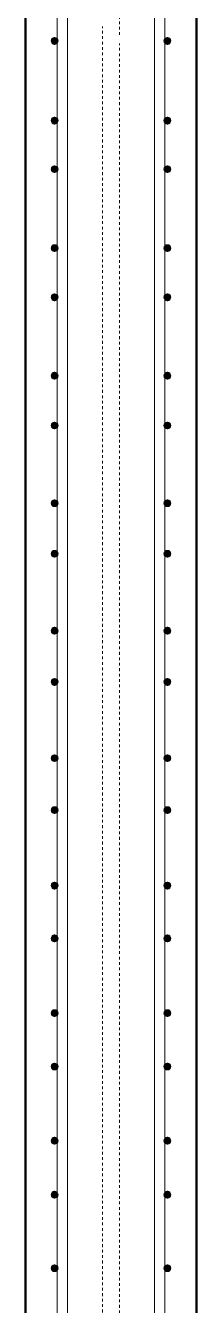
# Model space of a CAD drawing. Header units: millimetres. Extents: x -3132 to 16275, y -2723 to 21287.
# Drawn here: x 9583 to 9783, y 5003 to 6499 of the extents above; entities that cross this region are included whole.
import ezdxf

# ---------------------------------------------------------------- set-up
doc = ezdxf.new("R2010")
doc.units = ezdxf.units.MM
doc.linetypes.add('Dash', pattern=[6.36, 3.18, -3.18])
doc.layers.add('A-WALL', color=113, linetype='Continuous', lineweight=25)
doc.layers.add('S-RBAR', color=171, linetype='Continuous', lineweight=18)

msp = doc.modelspace()

# ---------------------------------------------------------------- hatches: boundary and pattern name
at = {"layer": 'S-RBAR'}
for points in [[(9616.7, 6477), (9620.7, 6481), (9616.7, 6485), (9612.7, 6481)], [(9616.7, 6477), (9620.7, 6481), (9616.7, 6485), (9612.7, 6481)], [(9748.7, 6477), (9752.7, 6481), (9748.7, 6485), (9744.7, 6481)], [(9748.7, 6477), (9752.7, 6481), (9748.7, 6485), (9744.7, 6481)], [(9616.7, 6383.9), (9620.7, 6387.9), (9616.7, 6391.9), (9612.7, 6387.9)], [(9748.7, 6383.9), (9752.7, 6387.9), (9748.7, 6391.9), (9744.7, 6387.9)], [(9616.7, 6327.2), (9620.7, 6331.2), (9616.7, 6335.2), (9612.7, 6331.2)], [(9616.7, 6327.2), (9620.7, 6331.2), (9616.7, 6335.2), (9612.7, 6331.2)], [(9748.7, 6327.2), (9752.7, 6331.2), (9748.7, 6335.2), (9744.7, 6331.2)], [(9748.7, 6327.2), (9752.7, 6331.2), (9748.7, 6335.2), (9744.7, 6331.2)], [(9616.7, 6234.9), (9620.7, 6238.9), (9616.7, 6242.9), (9612.7, 6238.9)], [(9748.7, 6234.9), (9752.7, 6238.9), (9748.7, 6242.9), (9744.7, 6238.9)], [(9616.7, 6177.4), (9620.7, 6181.4), (9616.7, 6185.4), (9612.7, 6181.4)], [(9616.7, 6177.4), (9620.7, 6181.4), (9616.7, 6185.4), (9612.7, 6181.4)], [(9748.7, 6177.4), (9752.7, 6181.4), (9748.7, 6185.4), (9744.7, 6181.4)], [(9748.7, 6177.4), (9752.7, 6181.4), (9748.7, 6185.4), (9744.7, 6181.4)], [(9616.7, 6085.8), (9620.7, 6089.8), (9616.7, 6093.8), (9612.7, 6089.8)], [(9748.7, 6085.8), (9752.7, 6089.8), (9748.7, 6093.8), (9744.7, 6089.8)], [(9616.7, 6027.6), (9620.7, 6031.6), (9616.7, 6035.6), (9612.7, 6031.6)], [(9616.7, 6027.6), (9620.7, 6031.6), (9616.7, 6035.6), (9612.7, 6031.6)], [(9748.7, 6027.6), (9752.7, 6031.6), (9748.7, 6035.6), (9744.7, 6031.6)], [(9748.7, 6027.6), (9752.7, 6031.6), (9748.7, 6035.6), (9744.7, 6031.6)], [(9616.7, 5936.8), (9620.7, 5940.8), (9616.7, 5944.8), (9612.7, 5940.8)], [(9748.7, 5936.8), (9752.7, 5940.8), (9748.7, 5944.8), (9744.7, 5940.8)], [(9616.7, 5877.7), (9620.7, 5881.7), (9616.7, 5885.7), (9612.7, 5881.7)], [(9616.7, 5877.7), (9620.7, 5881.7), (9616.7, 5885.7), (9612.7, 5881.7)], [(9748.7, 5877.7), (9752.7, 5881.7), (9748.7, 5885.7), (9744.7, 5881.7)], [(9748.7, 5877.7), (9752.7, 5881.7), (9748.7, 5885.7), (9744.7, 5881.7)], [(9616.7, 5787.8), (9620.7, 5791.8), (9616.7, 5795.8), (9612.7, 5791.8)], [(9748.7, 5787.8), (9752.7, 5791.8), (9748.7, 5795.8), (9744.7, 5791.8)], [(9616.7, 5727.9), (9620.7, 5731.9), (9616.7, 5735.9), (9612.7, 5731.9)], [(9616.7, 5727.9), (9620.7, 5731.9), (9616.7, 5735.9), (9612.7, 5731.9)], [(9748.7, 5727.9), (9752.7, 5731.9), (9748.7, 5735.9), (9744.7, 5731.9)], [(9748.7, 5727.9), (9752.7, 5731.9), (9748.7, 5735.9), (9744.7, 5731.9)], [(9616.7, 5638.8), (9620.7, 5642.8), (9616.7, 5646.8), (9612.7, 5642.8)], [(9748.7, 5638.8), (9752.7, 5642.8), (9748.7, 5646.8), (9744.7, 5642.8)], [(9616.7, 5578.1), (9620.7, 5582.1), (9616.7, 5586.1), (9612.7, 5582.1)], [(9616.7, 5578.1), (9620.7, 5582.1), (9616.7, 5586.1), (9612.7, 5582.1)], [(9748.7, 5578.1), (9752.7, 5582.1), (9748.7, 5586.1), (9744.7, 5582.1)], [(9748.7, 5578.1), (9752.7, 5582.1), (9748.7, 5586.1), (9744.7, 5582.1)], [(9616.7, 5489.8), (9620.7, 5493.8), (9616.7, 5497.8), (9612.7, 5493.8)], [(9748.7, 5489.8), (9752.7, 5493.8), (9748.7, 5497.8), (9744.7, 5493.8)], [(9616.7, 5428.2), (9620.7, 5432.2), (9616.7, 5436.2), (9612.7, 5432.2)], [(9616.7, 5428.2), (9620.7, 5432.2), (9616.7, 5436.2), (9612.7, 5432.2)], [(9748.7, 5428.2), (9752.7, 5432.2), (9748.7, 5436.2), (9744.7, 5432.2)], [(9748.7, 5428.2), (9752.7, 5432.2), (9748.7, 5436.2), (9744.7, 5432.2)], [(9616.7, 5340.8), (9620.7, 5344.8), (9616.7, 5348.8), (9612.7, 5344.8)], [(9748.7, 5340.8), (9752.7, 5344.8), (9748.7, 5348.8), (9744.7, 5344.8)], [(9616.7, 5278.4), (9620.7, 5282.4), (9616.7, 5286.4), (9612.7, 5282.4)], [(9616.7, 5278.4), (9620.7, 5282.4), (9616.7, 5286.4), (9612.7, 5282.4)], [(9748.7, 5278.4), (9752.7, 5282.4), (9748.7, 5286.4), (9744.7, 5282.4)], [(9748.7, 5278.4), (9752.7, 5282.4), (9748.7, 5286.4), (9744.7, 5282.4)], [(9616.7, 5191.7), (9620.7, 5195.7), (9616.7, 5199.7), (9612.7, 5195.7)], [(9748.7, 5191.7), (9752.7, 5195.7), (9748.7, 5199.7), (9744.7, 5195.7)], [(9616.7, 5128.6), (9620.7, 5132.6), (9616.7, 5136.6), (9612.7, 5132.6)], [(9616.7, 5128.6), (9620.7, 5132.6), (9616.7, 5136.6), (9612.7, 5132.6)], [(9748.7, 5128.6), (9752.7, 5132.6), (9748.7, 5136.6), (9744.7, 5132.6)], [(9748.7, 5128.6), (9752.7, 5132.6), (9748.7, 5136.6), (9744.7, 5132.6)], [(9616.7, 5042.7), (9620.7, 5046.7), (9616.7, 5050.7), (9612.7, 5046.7)], [(9748.7, 5042.7), (9752.7, 5046.7), (9748.7, 5050.7), (9744.7, 5046.7)]]:
    msp.add_hatch(color=256, dxfattribs=at).paths.add_polyline_path(points)
h = msp.add_hatch(color=256, dxfattribs=at)
edge = h.paths.add_edge_path()
edge.add_arc((9616.7, 6481), 4, 0, 360)
h = msp.add_hatch(color=256, dxfattribs=at)
edge = h.paths.add_edge_path()
edge.add_arc((9616.7, 6481), 4, 0, 360)
h = msp.add_hatch(color=256, dxfattribs=at)
edge = h.paths.add_edge_path()
edge.add_arc((9748.7, 6481), 4, 0, 360)
h = msp.add_hatch(color=256, dxfattribs=at)
edge = h.paths.add_edge_path()
edge.add_arc((9748.7, 6481), 4, 0, 360)
h = msp.add_hatch(color=256, dxfattribs=at)
edge = h.paths.add_edge_path()
edge.add_arc((9616.7, 6387.9), 4, 0, 360)
h = msp.add_hatch(color=256, dxfattribs=at)
edge = h.paths.add_edge_path()
edge.add_arc((9748.7, 6387.9), 4, 0, 360)
h = msp.add_hatch(color=256, dxfattribs=at)
edge = h.paths.add_edge_path()
edge.add_arc((9616.7, 6331.2), 4, 0, 360)
h = msp.add_hatch(color=256, dxfattribs=at)
edge = h.paths.add_edge_path()
edge.add_arc((9616.7, 6331.2), 4, 0, 360)
h = msp.add_hatch(color=256, dxfattribs=at)
edge = h.paths.add_edge_path()
edge.add_arc((9748.7, 6331.2), 4, 0, 360)
h = msp.add_hatch(color=256, dxfattribs=at)
edge = h.paths.add_edge_path()
edge.add_arc((9748.7, 6331.2), 4, 0, 360)
h = msp.add_hatch(color=256, dxfattribs=at)
edge = h.paths.add_edge_path()
edge.add_arc((9616.7, 6238.9), 4, 0, 360)
h = msp.add_hatch(color=256, dxfattribs=at)
edge = h.paths.add_edge_path()
edge.add_arc((9748.7, 6238.9), 4, 0, 360)
h = msp.add_hatch(color=256, dxfattribs=at)
edge = h.paths.add_edge_path()
edge.add_arc((9616.7, 6181.4), 4, 0, 360)
h = msp.add_hatch(color=256, dxfattribs=at)
edge = h.paths.add_edge_path()
edge.add_arc((9616.7, 6181.4), 4, 0, 360)
h = msp.add_hatch(color=256, dxfattribs=at)
edge = h.paths.add_edge_path()
edge.add_arc((9748.7, 6181.4), 4, 0, 360)
h = msp.add_hatch(color=256, dxfattribs=at)
edge = h.paths.add_edge_path()
edge.add_arc((9748.7, 6181.4), 4, 0, 360)
h = msp.add_hatch(color=256, dxfattribs=at)
edge = h.paths.add_edge_path()
edge.add_arc((9616.7, 6089.8), 4, 0, 360)
h = msp.add_hatch(color=256, dxfattribs=at)
edge = h.paths.add_edge_path()
edge.add_arc((9748.7, 6089.8), 4, 0, 360)
h = msp.add_hatch(color=256, dxfattribs=at)
edge = h.paths.add_edge_path()
edge.add_arc((9616.7, 6031.6), 4, 0, 360)
h = msp.add_hatch(color=256, dxfattribs=at)
edge = h.paths.add_edge_path()
edge.add_arc((9616.7, 6031.6), 4, 0, 360)
h = msp.add_hatch(color=256, dxfattribs=at)
edge = h.paths.add_edge_path()
edge.add_arc((9748.7, 6031.6), 4, 0, 360)
h = msp.add_hatch(color=256, dxfattribs=at)
edge = h.paths.add_edge_path()
edge.add_arc((9748.7, 6031.6), 4, 0, 360)
h = msp.add_hatch(color=256, dxfattribs=at)
edge = h.paths.add_edge_path()
edge.add_arc((9616.7, 5940.8), 4, 0, 360)
h = msp.add_hatch(color=256, dxfattribs=at)
edge = h.paths.add_edge_path()
edge.add_arc((9748.7, 5940.8), 4, 0, 360)
h = msp.add_hatch(color=256, dxfattribs=at)
edge = h.paths.add_edge_path()
edge.add_arc((9616.7, 5881.7), 4, 0, 360)
h = msp.add_hatch(color=256, dxfattribs=at)
edge = h.paths.add_edge_path()
edge.add_arc((9616.7, 5881.7), 4, 0, 360)
h = msp.add_hatch(color=256, dxfattribs=at)
edge = h.paths.add_edge_path()
edge.add_arc((9748.7, 5881.7), 4, 0, 360)
h = msp.add_hatch(color=256, dxfattribs=at)
edge = h.paths.add_edge_path()
edge.add_arc((9748.7, 5881.7), 4, 0, 360)
h = msp.add_hatch(color=256, dxfattribs=at)
edge = h.paths.add_edge_path()
edge.add_arc((9616.7, 5791.8), 4, 0, 360)
h = msp.add_hatch(color=256, dxfattribs=at)
edge = h.paths.add_edge_path()
edge.add_arc((9748.7, 5791.8), 4, 0, 360)
h = msp.add_hatch(color=256, dxfattribs=at)
edge = h.paths.add_edge_path()
edge.add_arc((9616.7, 5731.9), 4, 0, 360)
h = msp.add_hatch(color=256, dxfattribs=at)
edge = h.paths.add_edge_path()
edge.add_arc((9616.7, 5731.9), 4, 0, 360)
h = msp.add_hatch(color=256, dxfattribs=at)
edge = h.paths.add_edge_path()
edge.add_arc((9748.7, 5731.9), 4, 0, 360)
h = msp.add_hatch(color=256, dxfattribs=at)
edge = h.paths.add_edge_path()
edge.add_arc((9748.7, 5731.9), 4, 0, 360)
h = msp.add_hatch(color=256, dxfattribs=at)
edge = h.paths.add_edge_path()
edge.add_arc((9616.7, 5642.8), 4, 0, 360)
h = msp.add_hatch(color=256, dxfattribs=at)
edge = h.paths.add_edge_path()
edge.add_arc((9748.7, 5642.8), 4, 0, 360)
h = msp.add_hatch(color=256, dxfattribs=at)
edge = h.paths.add_edge_path()
edge.add_arc((9616.7, 5582.1), 4, 0, 360)
h = msp.add_hatch(color=256, dxfattribs=at)
edge = h.paths.add_edge_path()
edge.add_arc((9616.7, 5582.1), 4, 0, 360)
h = msp.add_hatch(color=256, dxfattribs=at)
edge = h.paths.add_edge_path()
edge.add_arc((9748.7, 5582.1), 4, 0, 360)
h = msp.add_hatch(color=256, dxfattribs=at)
edge = h.paths.add_edge_path()
edge.add_arc((9748.7, 5582.1), 4, 0, 360)
h = msp.add_hatch(color=256, dxfattribs=at)
edge = h.paths.add_edge_path()
edge.add_arc((9616.7, 5493.8), 4, 0, 360)
h = msp.add_hatch(color=256, dxfattribs=at)
edge = h.paths.add_edge_path()
edge.add_arc((9748.7, 5493.8), 4, 0, 360)
h = msp.add_hatch(color=256, dxfattribs=at)
edge = h.paths.add_edge_path()
edge.add_arc((9616.7, 5432.2), 4, 0, 360)
h = msp.add_hatch(color=256, dxfattribs=at)
edge = h.paths.add_edge_path()
edge.add_arc((9616.7, 5432.2), 4, 0, 360)
h = msp.add_hatch(color=256, dxfattribs=at)
edge = h.paths.add_edge_path()
edge.add_arc((9748.7, 5432.2), 4, 0, 360)
h = msp.add_hatch(color=256, dxfattribs=at)
edge = h.paths.add_edge_path()
edge.add_arc((9748.7, 5432.2), 4, 0, 360)
h = msp.add_hatch(color=256, dxfattribs=at)
edge = h.paths.add_edge_path()
edge.add_arc((9616.7, 5344.8), 4, 0, 360)
h = msp.add_hatch(color=256, dxfattribs=at)
edge = h.paths.add_edge_path()
edge.add_arc((9748.7, 5344.8), 4, 0, 360)
h = msp.add_hatch(color=256, dxfattribs=at)
edge = h.paths.add_edge_path()
edge.add_arc((9616.7, 5282.4), 4, 0, 360)
h = msp.add_hatch(color=256, dxfattribs=at)
edge = h.paths.add_edge_path()
edge.add_arc((9616.7, 5282.4), 4, 0, 360)
h = msp.add_hatch(color=256, dxfattribs=at)
edge = h.paths.add_edge_path()
edge.add_arc((9748.7, 5282.4), 4, 0, 360)
h = msp.add_hatch(color=256, dxfattribs=at)
edge = h.paths.add_edge_path()
edge.add_arc((9748.7, 5282.4), 4, 0, 360)
h = msp.add_hatch(color=256, dxfattribs=at)
edge = h.paths.add_edge_path()
edge.add_arc((9616.7, 5195.7), 4, 0, 360)
h = msp.add_hatch(color=256, dxfattribs=at)
edge = h.paths.add_edge_path()
edge.add_arc((9748.7, 5195.7), 4, 0, 360)
h = msp.add_hatch(color=256, dxfattribs=at)
edge = h.paths.add_edge_path()
edge.add_arc((9616.7, 5132.6), 4, 0, 360)
h = msp.add_hatch(color=256, dxfattribs=at)
edge = h.paths.add_edge_path()
edge.add_arc((9616.7, 5132.6), 4, 0, 360)
h = msp.add_hatch(color=256, dxfattribs=at)
edge = h.paths.add_edge_path()
edge.add_arc((9748.7, 5132.6), 4, 0, 360)
h = msp.add_hatch(color=256, dxfattribs=at)
edge = h.paths.add_edge_path()
edge.add_arc((9748.7, 5132.6), 4, 0, 360)
h = msp.add_hatch(color=256, dxfattribs=at)
edge = h.paths.add_edge_path()
edge.add_arc((9616.7, 5046.7), 4, 0, 360)
h = msp.add_hatch(color=256, dxfattribs=at)
edge = h.paths.add_edge_path()
edge.add_arc((9748.7, 5046.7), 4, 0, 360)

# ---------------------------------------------------------------- linework, layer by layer
at = {"layer": 'A-WALL', "lineweight": 50}
for p, q in [((9782.7, 3690), (9782.7, 7465)), ((9582.7, 7085), (9582.7, -1395))]:
    msp.add_line(p, q, dxfattribs=at)
at = {"layer": 'S-RBAR'}
for p, q in [((9619.8, -1365), (9619.8, 7435)), ((9631.8, -1365), (9631.8, 7435)), ((9733.6, -1365), (9733.6, 7435)), ((9745.6, -1365), (9745.6, 7435)), ((9616.7, 6485), (9612.7, 6481)), ((9616.7, 6485), (9612.7, 6481)), ((9612.7, 6481), (9616.7, 6477)), ((9612.7, 6481), (9616.7, 6477)), ((9620.7, 6481), (9616.7, 6485)), ((9620.7, 6481), (9616.7, 6485)), ((9616.7, 6477), (9620.7, 6481)), ((9616.7, 6477), (9620.7, 6481)), ((9748.7, 6485), (9744.7, 6481)), ((9748.7, 6485), (9744.7, 6481)), ((9744.7, 6481), (9748.7, 6477)), ((9744.7, 6481), (9748.7, 6477)), ((9752.7, 6481), (9748.7, 6485)), ((9752.7, 6481), (9748.7, 6485)), ((9748.7, 6477), (9752.7, 6481)), ((9748.7, 6477), (9752.7, 6481)), ((9616.7, 6391.9), (9612.7, 6387.9)), ((9612.7, 6387.9), (9616.7, 6383.9)), ((9620.7, 6387.9), (9616.7, 6391.9)), ((9616.7, 6383.9), (9620.7, 6387.9)), ((9748.7, 6391.9), (9744.7, 6387.9)), ((9744.7, 6387.9), (9748.7, 6383.9)), ((9752.7, 6387.9), (9748.7, 6391.9)), ((9748.7, 6383.9), (9752.7, 6387.9)), ((9616.7, 6335.2), (9612.7, 6331.2)), ((9616.7, 6335.2), (9612.7, 6331.2)), ((9612.7, 6331.2), (9616.7, 6327.2)), ((9612.7, 6331.2), (9616.7, 6327.2)), ((9620.7, 6331.2), (9616.7, 6335.2)), ((9620.7, 6331.2), (9616.7, 6335.2)), ((9616.7, 6327.2), (9620.7, 6331.2)), ((9616.7, 6327.2), (9620.7, 6331.2)), ((9748.7, 6335.2), (9744.7, 6331.2)), ((9748.7, 6335.2), (9744.7, 6331.2)), ((9744.7, 6331.2), (9748.7, 6327.2)), ((9744.7, 6331.2), (9748.7, 6327.2)), ((9752.7, 6331.2), (9748.7, 6335.2)), ((9752.7, 6331.2), (9748.7, 6335.2)), ((9748.7, 6327.2), (9752.7, 6331.2)), ((9748.7, 6327.2), (9752.7, 6331.2)), ((9616.7, 6242.9), (9612.7, 6238.9)), ((9612.7, 6238.9), (9616.7, 6234.9)), ((9620.7, 6238.9), (9616.7, 6242.9)), ((9616.7, 6234.9), (9620.7, 6238.9)), ((9748.7, 6242.9), (9744.7, 6238.9)), ((9744.7, 6238.9), (9748.7, 6234.9)), ((9752.7, 6238.9), (9748.7, 6242.9)), ((9748.7, 6234.9), (9752.7, 6238.9)), ((9616.7, 6185.4), (9612.7, 6181.4)), ((9616.7, 6185.4), (9612.7, 6181.4)), ((9612.7, 6181.4), (9616.7, 6177.4)), ((9612.7, 6181.4), (9616.7, 6177.4)), ((9620.7, 6181.4), (9616.7, 6185.4)), ((9620.7, 6181.4), (9616.7, 6185.4)), ((9616.7, 6177.4), (9620.7, 6181.4)), ((9616.7, 6177.4), (9620.7, 6181.4)), ((9748.7, 6185.4), (9744.7, 6181.4)), ((9748.7, 6185.4), (9744.7, 6181.4)), ((9744.7, 6181.4), (9748.7, 6177.4)), ((9744.7, 6181.4), (9748.7, 6177.4)), ((9752.7, 6181.4), (9748.7, 6185.4)), ((9752.7, 6181.4), (9748.7, 6185.4)), ((9748.7, 6177.4), (9752.7, 6181.4)), ((9748.7, 6177.4), (9752.7, 6181.4)), ((9616.7, 6093.8), (9612.7, 6089.8)), ((9612.7, 6089.8), (9616.7, 6085.8)), ((9620.7, 6089.8), (9616.7, 6093.8)), ((9616.7, 6085.8), (9620.7, 6089.8)), ((9748.7, 6093.8), (9744.7, 6089.8)), ((9744.7, 6089.8), (9748.7, 6085.8)), ((9752.7, 6089.8), (9748.7, 6093.8)), ((9748.7, 6085.8), (9752.7, 6089.8)), ((9616.7, 6035.6), (9612.7, 6031.6)), ((9616.7, 6035.6), (9612.7, 6031.6)), ((9612.7, 6031.6), (9616.7, 6027.6)), ((9612.7, 6031.6), (9616.7, 6027.6)), ((9620.7, 6031.6), (9616.7, 6035.6)), ((9620.7, 6031.6), (9616.7, 6035.6)), ((9616.7, 6027.6), (9620.7, 6031.6)), ((9616.7, 6027.6), (9620.7, 6031.6)), ((9748.7, 6035.6), (9744.7, 6031.6)), ((9748.7, 6035.6), (9744.7, 6031.6)), ((9744.7, 6031.6), (9748.7, 6027.6)), ((9744.7, 6031.6), (9748.7, 6027.6)), ((9752.7, 6031.6), (9748.7, 6035.6)), ((9752.7, 6031.6), (9748.7, 6035.6)), ((9748.7, 6027.6), (9752.7, 6031.6)), ((9748.7, 6027.6), (9752.7, 6031.6)), ((9616.7, 5944.8), (9612.7, 5940.8)), ((9612.7, 5940.8), (9616.7, 5936.8)), ((9620.7, 5940.8), (9616.7, 5944.8)), ((9616.7, 5936.8), (9620.7, 5940.8)), ((9748.7, 5944.8), (9744.7, 5940.8)), ((9744.7, 5940.8), (9748.7, 5936.8)), ((9752.7, 5940.8), (9748.7, 5944.8)), ((9748.7, 5936.8), (9752.7, 5940.8)), ((9616.7, 5885.7), (9612.7, 5881.7)), ((9616.7, 5885.7), (9612.7, 5881.7)), ((9612.7, 5881.7), (9616.7, 5877.7)), ((9612.7, 5881.7), (9616.7, 5877.7)), ((9620.7, 5881.7), (9616.7, 5885.7)), ((9620.7, 5881.7), (9616.7, 5885.7)), ((9616.7, 5877.7), (9620.7, 5881.7)), ((9616.7, 5877.7), (9620.7, 5881.7)), ((9748.7, 5885.7), (9744.7, 5881.7)), ((9748.7, 5885.7), (9744.7, 5881.7)), ((9744.7, 5881.7), (9748.7, 5877.7)), ((9744.7, 5881.7), (9748.7, 5877.7)), ((9752.7, 5881.7), (9748.7, 5885.7)), ((9752.7, 5881.7), (9748.7, 5885.7)), ((9748.7, 5877.7), (9752.7, 5881.7)), ((9748.7, 5877.7), (9752.7, 5881.7)), ((9616.7, 5795.8), (9612.7, 5791.8)), ((9612.7, 5791.8), (9616.7, 5787.8)), ((9620.7, 5791.8), (9616.7, 5795.8)), ((9616.7, 5787.8), (9620.7, 5791.8)), ((9748.7, 5795.8), (9744.7, 5791.8)), ((9744.7, 5791.8), (9748.7, 5787.8)), ((9752.7, 5791.8), (9748.7, 5795.8)), ((9748.7, 5787.8), (9752.7, 5791.8)), ((9616.7, 5735.9), (9612.7, 5731.9)), ((9616.7, 5735.9), (9612.7, 5731.9)), ((9612.7, 5731.9), (9616.7, 5727.9)), ((9612.7, 5731.9), (9616.7, 5727.9)), ((9620.7, 5731.9), (9616.7, 5735.9)), ((9620.7, 5731.9), (9616.7, 5735.9)), ((9616.7, 5727.9), (9620.7, 5731.9)), ((9616.7, 5727.9), (9620.7, 5731.9)), ((9748.7, 5735.9), (9744.7, 5731.9)), ((9748.7, 5735.9), (9744.7, 5731.9)), ((9744.7, 5731.9), (9748.7, 5727.9)), ((9744.7, 5731.9), (9748.7, 5727.9)), ((9752.7, 5731.9), (9748.7, 5735.9)), ((9752.7, 5731.9), (9748.7, 5735.9)), ((9748.7, 5727.9), (9752.7, 5731.9)), ((9748.7, 5727.9), (9752.7, 5731.9)), ((9616.7, 5646.8), (9612.7, 5642.8)), ((9612.7, 5642.8), (9616.7, 5638.8)), ((9620.7, 5642.8), (9616.7, 5646.8)), ((9616.7, 5638.8), (9620.7, 5642.8)), ((9748.7, 5646.8), (9744.7, 5642.8)), ((9744.7, 5642.8), (9748.7, 5638.8)), ((9752.7, 5642.8), (9748.7, 5646.8)), ((9748.7, 5638.8), (9752.7, 5642.8)), ((9616.7, 5586.1), (9612.7, 5582.1)), ((9616.7, 5586.1), (9612.7, 5582.1)), ((9612.7, 5582.1), (9616.7, 5578.1)), ((9612.7, 5582.1), (9616.7, 5578.1)), ((9620.7, 5582.1), (9616.7, 5586.1)), ((9620.7, 5582.1), (9616.7, 5586.1)), ((9616.7, 5578.1), (9620.7, 5582.1)), ((9616.7, 5578.1), (9620.7, 5582.1)), ((9748.7, 5586.1), (9744.7, 5582.1)), ((9748.7, 5586.1), (9744.7, 5582.1)), ((9744.7, 5582.1), (9748.7, 5578.1)), ((9744.7, 5582.1), (9748.7, 5578.1)), ((9752.7, 5582.1), (9748.7, 5586.1)), ((9752.7, 5582.1), (9748.7, 5586.1)), ((9748.7, 5578.1), (9752.7, 5582.1)), ((9748.7, 5578.1), (9752.7, 5582.1)), ((9616.7, 5497.8), (9612.7, 5493.8)), ((9612.7, 5493.8), (9616.7, 5489.8)), ((9620.7, 5493.8), (9616.7, 5497.8)), ((9616.7, 5489.8), (9620.7, 5493.8)), ((9748.7, 5497.8), (9744.7, 5493.8)), ((9744.7, 5493.8), (9748.7, 5489.8)), ((9752.7, 5493.8), (9748.7, 5497.8)), ((9748.7, 5489.8), (9752.7, 5493.8)), ((9616.7, 5436.2), (9612.7, 5432.2)), ((9616.7, 5436.2), (9612.7, 5432.2)), ((9612.7, 5432.2), (9616.7, 5428.2)), ((9612.7, 5432.2), (9616.7, 5428.2)), ((9620.7, 5432.2), (9616.7, 5436.2)), ((9620.7, 5432.2), (9616.7, 5436.2)), ((9616.7, 5428.2), (9620.7, 5432.2)), ((9616.7, 5428.2), (9620.7, 5432.2)), ((9748.7, 5436.2), (9744.7, 5432.2)), ((9748.7, 5436.2), (9744.7, 5432.2)), ((9744.7, 5432.2), (9748.7, 5428.2)), ((9744.7, 5432.2), (9748.7, 5428.2)), ((9752.7, 5432.2), (9748.7, 5436.2)), ((9752.7, 5432.2), (9748.7, 5436.2)), ((9748.7, 5428.2), (9752.7, 5432.2)), ((9748.7, 5428.2), (9752.7, 5432.2)), ((9616.7, 5348.8), (9612.7, 5344.8)), ((9612.7, 5344.8), (9616.7, 5340.8)), ((9620.7, 5344.8), (9616.7, 5348.8)), ((9616.7, 5340.8), (9620.7, 5344.8)), ((9748.7, 5348.8), (9744.7, 5344.8)), ((9744.7, 5344.8), (9748.7, 5340.8)), ((9752.7, 5344.8), (9748.7, 5348.8)), ((9748.7, 5340.8), (9752.7, 5344.8)), ((9616.7, 5286.4), (9612.7, 5282.4)), ((9616.7, 5286.4), (9612.7, 5282.4)), ((9612.7, 5282.4), (9616.7, 5278.4)), ((9612.7, 5282.4), (9616.7, 5278.4)), ((9620.7, 5282.4), (9616.7, 5286.4)), ((9620.7, 5282.4), (9616.7, 5286.4)), ((9616.7, 5278.4), (9620.7, 5282.4)), ((9616.7, 5278.4), (9620.7, 5282.4)), ((9748.7, 5286.4), (9744.7, 5282.4)), ((9748.7, 5286.4), (9744.7, 5282.4)), ((9744.7, 5282.4), (9748.7, 5278.4)), ((9744.7, 5282.4), (9748.7, 5278.4)), ((9752.7, 5282.4), (9748.7, 5286.4)), ((9752.7, 5282.4), (9748.7, 5286.4)), ((9748.7, 5278.4), (9752.7, 5282.4)), ((9748.7, 5278.4), (9752.7, 5282.4)), ((9616.7, 5199.7), (9612.7, 5195.7)), ((9612.7, 5195.7), (9616.7, 5191.7)), ((9620.7, 5195.7), (9616.7, 5199.7)), ((9616.7, 5191.7), (9620.7, 5195.7)), ((9748.7, 5199.7), (9744.7, 5195.7)), ((9744.7, 5195.7), (9748.7, 5191.7)), ((9752.7, 5195.7), (9748.7, 5199.7)), ((9748.7, 5191.7), (9752.7, 5195.7)), ((9616.7, 5136.6), (9612.7, 5132.6)), ((9616.7, 5136.6), (9612.7, 5132.6)), ((9612.7, 5132.6), (9616.7, 5128.6)), ((9612.7, 5132.6), (9616.7, 5128.6)), ((9620.7, 5132.6), (9616.7, 5136.6)), ((9620.7, 5132.6), (9616.7, 5136.6)), ((9616.7, 5128.6), (9620.7, 5132.6)), ((9616.7, 5128.6), (9620.7, 5132.6)), ((9748.7, 5136.6), (9744.7, 5132.6)), ((9748.7, 5136.6), (9744.7, 5132.6)), ((9744.7, 5132.6), (9748.7, 5128.6)), ((9744.7, 5132.6), (9748.7, 5128.6)), ((9752.7, 5132.6), (9748.7, 5136.6)), ((9752.7, 5132.6), (9748.7, 5136.6)), ((9748.7, 5128.6), (9752.7, 5132.6)), ((9748.7, 5128.6), (9752.7, 5132.6)), ((9616.7, 5050.7), (9612.7, 5046.7)), ((9612.7, 5046.7), (9616.7, 5042.7)), ((9620.7, 5046.7), (9616.7, 5050.7)), ((9616.7, 5042.7), (9620.7, 5046.7)), ((9748.7, 5050.7), (9744.7, 5046.7)), ((9744.7, 5046.7), (9748.7, 5042.7)), ((9752.7, 5046.7), (9748.7, 5050.7)), ((9748.7, 5042.7), (9752.7, 5046.7))]:
    msp.add_line(p, q, dxfattribs=at)
at = {"layer": 'S-RBAR', "linetype": 'Dash'}
for p, q in [((9692.7, 6488), (9692.7, 7077.3)), ((9672.7, 3933), (9672.7, 6498)), ((9692.7, 3913), (9692.7, 6478))]:
    msp.add_line(p, q, dxfattribs=at)
at = {"layer": 'S-RBAR'}
for centre in [(9616.7, 6481), (9616.7, 6481), (9748.7, 6481), (9748.7, 6481), (9616.7, 6387.9), (9748.7, 6387.9), (9616.7, 6331.2), (9616.7, 6331.2), (9748.7, 6331.2), (9748.7, 6331.2), (9616.7, 6238.9), (9748.7, 6238.9), (9616.7, 6181.4), (9616.7, 6181.4), (9748.7, 6181.4), (9748.7, 6181.4), (9616.7, 6089.8), (9748.7, 6089.8), (9616.7, 6031.6), (9616.7, 6031.6), (9748.7, 6031.6), (9748.7, 6031.6), (9616.7, 5940.8), (9748.7, 5940.8), (9616.7, 5881.7), (9616.7, 5881.7), (9748.7, 5881.7), (9748.7, 5881.7), (9616.7, 5791.8), (9748.7, 5791.8), (9616.7, 5731.9), (9616.7, 5731.9), (9748.7, 5731.9), (9748.7, 5731.9), (9616.7, 5642.8), (9748.7, 5642.8), (9616.7, 5582.1), (9616.7, 5582.1), (9748.7, 5582.1), (9748.7, 5582.1), (9616.7, 5493.8), (9748.7, 5493.8), (9616.7, 5432.2), (9616.7, 5432.2), (9748.7, 5432.2), (9748.7, 5432.2), (9616.7, 5344.8), (9748.7, 5344.8), (9616.7, 5282.4), (9616.7, 5282.4), (9748.7, 5282.4), (9748.7, 5282.4), (9616.7, 5195.7), (9748.7, 5195.7), (9616.7, 5132.6), (9616.7, 5132.6), (9748.7, 5132.6), (9748.7, 5132.6), (9616.7, 5046.7), (9748.7, 5046.7)]:
    msp.add_circle(centre, 4, dxfattribs=at)

doc.saveas('drawing.dxf')
